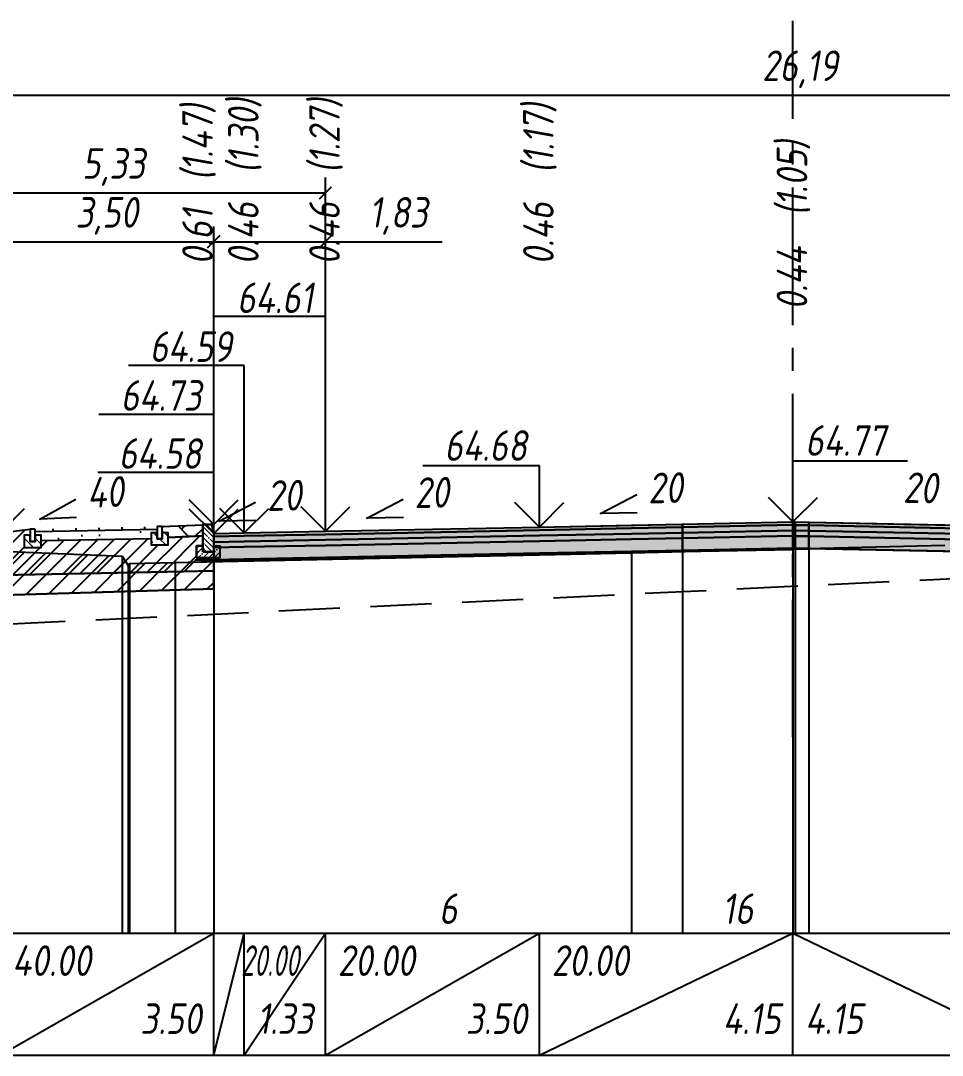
# Model space of a CAD drawing. Extents: x -717 to 1451, y -133302 to 233.
# Drawn here: x 118.8 to 194.2, y -126761 to -126676.3 of the extents above; entities that cross this region are included whole.
import ezdxf
from ezdxf.enums import TextEntityAlignment as Align

# ---------------------------------------------------------------- set-up
doc = ezdxf.new("R2010")
doc.units = 0
doc.linetypes.add('осевая2', pattern=[1.125, 0.75, -0.125, 0.125, -0.125])
doc.linetypes.add('штриховая', pattern=[0.75, 0.5, -0.25])
for name, color, linetype in [('Интерполированный поперечник', 2, 'Continuous'), ('КОД_399', 252, 'Continuous'), ('Код_514', 1, 'Continuous'), ('Контур_0', 7, 'Continuous'), ('Контур_2660', 7, 'Continuous'), ('Контур_400', 7, 'Continuous'), ('Контур_508', 7, 'Continuous'), ('Контур_512', 7, 'Continuous'), ('Контур_513', 7, 'Continuous'), ('Красный поперечник', 1, 'Continuous'), ('Объём_2501', 7, 'Continuous'), ('Объём_2650', 7, 'Continuous'), ('Объём_2660', 7, 'Continuous'), ('Ось', 1, 'осевая2'), ('Откосы', 7, 'Continuous'), ('Отметки покрытия', 7, 'Continuous'), ('Рабочие отметки', 7, 'Continuous'), ('Рабочие отметки доп.', 7, 'Continuous'), ('Слои выравнивания', 7, 'Continuous'), ('Таблица', 7, 'Continuous'), ('Уклоны проезжей части', 7, 'Continuous'), ('Черный поперечник', 3, 'Continuous')]:
    doc.layers.add(name, color=color, linetype=linetype)
for name, color, linetype, true_color in [('Контур_2540', 2, 'Continuous', 0xffff00), ('Контур_2570', 7, 'Continuous', 0x80ff00), ('Контур_2725', 7, 'Continuous', 0x323232), ('Контур_2760', 7, 'Continuous', 0x323232), ('Контур_2761', 7, 'Continuous', 0x323232), ('Контур_2762', 7, 'Continuous', 0x323232), ('Контур_2763', 7, 'Continuous', 0x323232), ('Контур_2764', 7, 'Continuous', 0x323232), ('Контур_2765', 7, 'Continuous', 0x323232), ('Контур_402', 7, 'Continuous', 0xff6464), ('Объём_2520', 7, 'Continuous', 0x80ffff), ('Объём_2540', 2, 'Continuous', 0xffff00), ('Объём_2563', 7, 'Continuous', 0xff8000), ('Объём_2600', 7, 'Continuous', 0x808000), ('Объём_2746', 2, 'Continuous', 0xffff00)]:
    doc.layers.add(name, color=color, linetype=linetype, true_color=true_color)
doc.styles.get("Standard").update_dxf_attribs({"font": 'txt', "height": 2.5})
doc.styles.add('М', font='romand.shx', dxfattribs={"width": 0.8, "oblique": 10, "height": 2.5})
doc.dimstyles.new('ISO-25', dxfattribs={"dimtxt": 2.5, "dimasz": 2.5, "dimexe": 1.25, "dimexo": 0.625, "dimtad": 1, "dimtxsty": 'Standard', "dimcen": 2.5, "dimadec": 0, "dimazin": 0, "dimtfac": 1, "dimtmove": 0, "dimatfit": 3, "dimfxl": 1, "dimarcsym": 0})

# ---------------------------------------------------------------- blocks, each defined once
blk = doc.blocks.new('_Oblique')
at = {"color": 0, "linetype": 'ByBlock', "lineweight": -2}
blk.add_line((-0.5, -0.5), (0.5, 0.5), dxfattribs=at)
blk = doc.blocks.new('*D3997')
at = {"color": 0, "lineweight": -2, "transparency": 16777216}
for p, q in [((117.105, -126717.675), (117.105, -126693.153)), ((134.596, -126717.726), (134.596, -126693.153)), ((117.105, -126694.403), (134.596, -126694.403))]:
    blk.add_line(p, q, dxfattribs=at)
at = {"layer": 'Defpoints', "color": 0, "transparency": 16777216}
for p in [(134.596, -126694.403), (117.105, -126718.3), (134.596, -126718.351)]:
    blk.add_point(p, dxfattribs=at)
at = {"color": 0, "lineweight": -2, "transparency": 16777216, "rotation": 180}
blk.add_blockref('_Oblique', (117.105, -126694.403), dxfattribs=at)
at = {"color": 0, "lineweight": -2, "transparency": 16777216}
blk.add_blockref('_Oblique', (134.596, -126694.403), dxfattribs=at)
at = {"color": 0, "transparency": 16777216, "insert": (125.851, -126692.29), "char_height": 2.5, "width": 9.58333, "attachment_point": 5, "style": 'М'}
blk.add_mtext('3,50', dxfattribs=at)
blk = doc.blocks.new('*D3999')
at = {"color": 0, "lineweight": -2, "transparency": 16777216}
for p, q in [((134.596, -126717.726), (134.596, -126693.153)), ((143.739, -126717.543), (143.739, -126693.153)), ((134.596, -126694.403), (143.739, -126694.403)), ((143.739, -126694.403), (153.291, -126694.403))]:
    blk.add_line(p, q, dxfattribs=at)
at = {"layer": 'Defpoints', "color": 0, "transparency": 16777216}
for p in [(143.739, -126694.403), (134.596, -126718.351), (143.739, -126718.168)]:
    blk.add_point(p, dxfattribs=at)
at = {"color": 0, "lineweight": -2, "transparency": 16777216, "rotation": 180}
blk.add_blockref('_Oblique', (134.596, -126694.403), dxfattribs=at)
at = {"color": 0, "lineweight": -2, "transparency": 16777216}
blk.add_blockref('_Oblique', (143.739, -126694.403), dxfattribs=at)
at = {"color": 0, "transparency": 16777216, "insert": (149.709, -126692.29), "char_height": 2.5, "width": 9.16667, "attachment_point": 5, "style": 'М'}
blk.add_mtext('1,83', dxfattribs=at)
blk = doc.blocks.new('*D4002')
at = {"color": 0, "lineweight": -2, "transparency": 16777216}
for p, q in [((117.105, -126718.425), (117.105, -126689.153)), ((143.739, -126717.543), (143.739, -126689.153)), ((117.105, -126690.403), (143.739, -126690.403))]:
    blk.add_line(p, q, dxfattribs=at)
at = {"layer": 'Defpoints', "color": 0, "transparency": 16777216}
for p in [(143.739, -126690.403), (143.739, -126718.168), (117.105, -126719.05)]:
    blk.add_point(p, dxfattribs=at)
at = {"color": 0, "lineweight": -2, "transparency": 16777216, "rotation": 180}
blk.add_blockref('_Oblique', (117.105, -126690.403), dxfattribs=at)
at = {"color": 0, "lineweight": -2, "transparency": 16777216}
blk.add_blockref('_Oblique', (143.739, -126690.403), dxfattribs=at)
at = {"color": 0, "transparency": 16777216, "insert": (126.404, -126688.29), "char_height": 2.5, "width": 10, "attachment_point": 5, "style": 'М'}
blk.add_mtext('5,33', dxfattribs=at)
blk = doc.blocks.new('*D4003')
at = {"color": 0, "lineweight": -2, "transparency": 16777216}
for p, q in [((117.105, -126718.425), (117.105, -126681.153)), ((248.041, -126718.239), (248.041, -126681.153)), ((117.105, -126682.403), (248.041, -126682.403))]:
    blk.add_line(p, q, dxfattribs=at)
at = {"layer": 'Defpoints', "color": 0, "transparency": 16777216}
for p in [(248.041, -126682.403), (117.105, -126719.05), (248.041, -126718.864)]:
    blk.add_point(p, dxfattribs=at)
at = {"color": 0, "lineweight": -2, "transparency": 16777216, "rotation": 180}
blk.add_blockref('_Oblique', (117.105, -126682.403), dxfattribs=at)
at = {"color": 0, "lineweight": -2, "transparency": 16777216}
blk.add_blockref('_Oblique', (248.041, -126682.403), dxfattribs=at)
at = {"color": 0, "transparency": 16777216, "insert": (182.573, -126680.29), "char_height": 2.5, "width": 11.66667, "attachment_point": 5, "style": 'М'}
blk.add_mtext('26,19', dxfattribs=at)
blk = doc.blocks.new('БР100.30.18')
at = {"linetype": 'Continuous', "lineweight": 13}
h = blk.add_hatch(dxfattribs=at)
h.set_pattern_fill('ANSI35', scale=5)
h.set_pattern_definition([(45, (-1504.996, -4799.2297), (-0.88388348, 0.88388348), []), (45, (-1504.1121, -4799.2297), (-0.88388348, 0.88388348), [1.5625, -0.3125, 0, -0.3125])])
h.paths.add_polyline_path([(0.3, 3.47), (1.8, 3.47), (1.8, -1.03), (0, -1.03), (0, 1.97)])
h = blk.add_hatch(dxfattribs=at)
h.set_pattern_fill('ANSI35', scale=5, angle=90)
h.set_pattern_definition([(135, (-1504.996, -4800.7297), (-0.88388348, -0.88388348), []), (135, (-1504.996, -4799.8458), (-0.88388348, -0.88388348), [1.5625, -0.3125, 0, -0.3125])])
h.paths.add_polyline_path([(-1, -0.03), (0, -0.03), (0, -1.03), (1.8, -1.03), (1.8, -0.03), (2.8, -0.03), (2.8, -2.03), (-1, -2.03)])
at = {"color": 7, "lineweight": 30}
blk.add_lwpolyline([(1.8, -1.03), (0, -1.03), (0, 1.97), (0.3, 3.47), (1.8, 3.47)], close=True, dxfattribs=at)
at = {"linetype": 'Continuous'}
blk.add_lwpolyline([(0, -0.03), (-1, -0.03), (-1, -2.03), (2.8, -2.03), (2.8, -0.03), (1.8, -0.03)], dxfattribs=at)

msp = doc.modelspace()

# ---------------------------------------------------------------- hatches: boundary and pattern name
at = {"linetype": 'Continuous'}
h = msp.add_hatch(dxfattribs=at)
h.set_pattern_fill('ANSI31', color=256, scale=15, angle=45, style=0)
h.set_pattern_definition([(90, (-1755.4084, -131671.3542), (-1.875, 3e-16), [])])
h.paths.add_polyline_path([(119.979, -126717.929), (129.975, -126717.723), (129.975, -126717.923), (119.979, -126718.121)])
h = msp.add_hatch(dxfattribs=at)
h.set_pattern_fill('AR-HBONE', color=253, scale=0.3)
h.set_pattern_definition([(45, (-142.9722, -132523.5726), (0, 1.69705627), [3.6, -1.2]), (135, (-142.1237, -132522.7241), (1e-16, 1.69705627), [3.6, -1.2])])
h.paths.add_polyline_path([(129.975, -126717.723), (129.975, -126718.723), (129.975, -126718.723)])
h.paths.add_polyline_path([(133.695, -126717.574), (130.375, -126717.723), (130.375, -126718.223), (130.875, -126718.223), (130.875, -126718.602), (133.696, -126718.475)])
at = {"linetype": 'Continuous', "lineweight": 13}
h = msp.add_hatch(dxfattribs=at)
h.set_pattern_fill('ANSI35', scale=5, angle=90)
h.set_pattern_definition([(135, (-1700.9674, -60990.3012), (-0.883883476, -0.883883476), []), (135, (-1700.9674, -60989.4173), (-0.883883476, -0.883883476), [1.5625, -0.3125, 0, -0.3125])])
h.paths.add_polyline_path([(120.479, -126718.429), (119.979, -126718.429), (119.979, -126718.929), (119.579, -126718.929), (119.579, -126718.429), (119.079, -126718.429), (119.079, -126719.429), (120.479, -126719.429)])
h = msp.add_hatch(dxfattribs=at)
h.set_pattern_fill('ANSI35', scale=5, angle=90)
h.set_pattern_definition([(135, (-1711.363, -60990.0951), (-0.883883476, -0.883883476), []), (135, (-1711.363, -60989.2112), (-0.883883476, -0.883883476), [1.5625, -0.3125, 0, -0.3125])])
h.paths.add_polyline_path([(130.875, -126718.223), (130.375, -126718.223), (130.375, -126718.723), (129.975, -126718.723), (129.975, -126718.223), (129.475, -126718.223), (129.475, -126719.223), (130.875, -126719.223)])
at = {"layer": 'КОД_399'}
h = msp.add_hatch(dxfattribs=at)
h.set_pattern_fill('AR-CONC', scale=0.7, angle=45, style=0)
h.set_pattern_definition([(95, (-1755.4904, -131671.4434), (3.860864, 3.2396496), [0.525, -5.775]), (40, (-1755.4904, -131671.4434), (-4.409945, 3.036377), [0.42, -4.62]), (145.45144, (-1755.1686, -131671.1734), (-0.549081, 6.2760265), [0.4461813, -4.907995]), (91.1842, (-1756.4803, -131670.4534), (6.101854, 4.4632964), [0.7875, -8.6625]), (141.63564, (-1755.972, -131670.0815), (-0.1953, 9.447982), [0.669272, -7.361996]), (36.18416, (-1756.48, -131670.4534), (-0.1953, 9.447982), [0.63, -6.93]), (66, (-1755.738, -131670.206), (4.947401, 0.9616773), [0.525, -5.775]), (11, (-1755.738, -131670.206), (-2.38496, 4.793659), [0.42, -4.62]), (116.45144, (-1755.3256, -131670.126), (2.562441, 5.7553363), [0.4461813, -4.907995]), (82.5, (-1755.4904, -131671.4434), (-1.5875523, 1.7079287), [0, -4.564, 0, -4.69, 0, -4.6375]), (52.5, (-1755.4904, -131671.4434), (-0.6501106, 3.2543661), [0, -2.674, 0, -4.459, 0, -1.7675]), (12.5, (-1756.5942, -131672.5472), (2.7539272, 2.5306453), [0, -1.75, 0, -5.46, 0, -7.245]), (2.5, (-1757.089, -131673.042), (2.3911299, 3.3821186), [0, -2.275, 0, -3.626, 0, -5.145])])
h.paths.add_polyline_path([(120.479, -126718.429), (119.979, -126718.429), (119.979, -126718.121), (129.975, -126717.923), (129.975, -126718.223), (129.475, -126718.223), (129.475, -126718.683), (120.479, -126718.862)])
at = {"layer": 'Объём_2563'}
h = msp.add_hatch(dxfattribs=at)
h.set_pattern_fill('ANSI31', color=256, scale=0.3)
h.paths.add_polyline_path([(133.096, -126720.468), (132.178, -126721.387), (111.77, -126721.795), (117.105, -126718.238), (119.579, -126717.929), (119.579, -126718.429), (119.079, -126718.429), (119.079, -126719.429), (120.479, -126719.429), (120.479, -126718.862), (129.475, -126718.684), (129.475, -126719.223), (130.875, -126719.223), (130.875, -126718.602), (133.696, -126718.475), (133.697, -126719.289), (133.197, -126719.29), (133.198, -126720.29), (134.596, -126720.288), (134.596, -126720.438)])
h.paths.add_polyline_path([(243.542, -126718.623), (248.041, -126718.802), (248.041, -126721.712), (243.459, -126721.62), (242.541, -126720.702), (241.041, -126720.672), (241.042, -126719.275), (243.547, -126719.275)])
at = {"layer": 'Объём_2600'}
h = msp.add_hatch(dxfattribs=at)
h.set_pattern_fill('ANSI31', color=6, scale=0.4)
h.paths.add_polyline_path([(131.443, -126720.655), (134.596, -126720.589), (134.596, -126722.812), (109.096, -126723.577), (105, -126726.308), (100.22, -126726.539), (104.783, -126724.46), (112.145, -126721.292), (112.145, -126720.542), (114.675, -126719.653), (114.859, -126719.603), (116.562, -126719.696), (127.099, -126720.156), (127.599, -126720.905), (127.717, -126720.748)])
h.paths.add_polyline_path([(241.556, -126717.15), (241.905, -126716.981), (245.809, -126716.814), (249.907, -126716.519), (252.389, -126716.386), (273.041, -126716.086), (273.041, -126718.212), (248.041, -126719.417), (248.041, -126723.372), (240.955, -126723.16), (240.955, -126717.778), (241.012, -126717.613)])
at = {"layer": 'Слои выравнивания'}
for color, points in [(2, [(134.596, -126718.288), (137.096, -126718.238), (143.739, -126718.106), (161.239, -126717.756), (168.78, -126717.605), (172.954, -126717.521), (172.954, -126717.771), (168.78, -126717.855), (161.239, -126718.006), (143.739, -126718.356), (137.096, -126718.488), (134.596, -126718.538)]), (3, [(134.596, -126718.538), (137.096, -126718.488), (143.739, -126718.356), (161.239, -126718.006), (168.78, -126717.855), (172.954, -126717.771), (172.954, -126718.221), (168.78, -126718.305), (161.239, -126718.456), (143.739, -126718.806), (137.096, -126718.938), (134.596, -126718.988)]), (2, [(172.954, -126717.521), (181.989, -126717.341), (181.989, -126717.591), (172.954, -126717.771)]), (3, [(172.954, -126717.771), (181.989, -126717.591), (181.989, -126718.041), (172.954, -126718.221)]), (2, [(181.989, -126717.341), (182.18, -126717.344), (182.18, -126717.594), (181.989, -126717.591)]), (3, [(181.989, -126717.591), (182.18, -126717.594), (182.18, -126718.044), (181.989, -126718.041)]), (2, [(182.18, -126717.344), (183.302, -126717.367), (183.302, -126717.617), (182.18, -126717.594)]), (3, [(182.18, -126717.594), (183.302, -126717.617), (183.302, -126718.067), (182.18, -126718.044)]), (2, [(183.302, -126717.367), (194.428, -126717.589), (200.588, -126717.713), (202.739, -126717.756), (205.276, -126717.806), (209.205, -126717.885), (215.169, -126718.004), (216.271, -126718.026), (216.271, -126718.276), (215.169, -126718.254), (209.205, -126718.135), (205.276, -126718.056), (202.739, -126718.006), (200.588, -126717.963), (194.428, -126717.839), (183.302, -126717.617)]), (3, [(183.302, -126717.617), (194.428, -126717.839), (200.588, -126717.963), (202.739, -126718.006), (205.276, -126718.056), (209.205, -126718.135), (215.169, -126718.254), (216.271, -126718.276), (216.271, -126718.726), (215.169, -126718.704), (209.205, -126718.585), (205.276, -126718.506), (202.739, -126718.456), (200.588, -126718.413), (194.428, -126718.289), (183.302, -126718.067)]), (4, [(134.596, -126718.988), (137.096, -126718.938), (143.739, -126718.806), (161.239, -126718.456), (168.78, -126718.305), (172.954, -126718.221), (172.954, -126718.671), (168.78, -126718.755), (161.239, -126718.906), (143.739, -126719.256), (137.096, -126719.388), (134.596, -126719.438)]), (5, [(134.596, -126719.438), (137.096, -126719.388), (143.739, -126719.256), (161.239, -126718.906), (168.78, -126718.755), (172.954, -126718.671), (172.954, -126719.671), (168.78, -126719.755), (161.239, -126719.906), (143.739, -126720.256), (137.096, -126720.388), (134.596, -126720.438)]), (4, [(172.954, -126718.221), (181.989, -126718.041), (181.989, -126718.491), (172.954, -126718.671)]), (5, [(172.954, -126718.671), (181.989, -126718.491), (181.989, -126719.491), (172.954, -126719.671)]), (4, [(181.989, -126718.041), (182.18, -126718.044), (182.18, -126718.494), (181.989, -126718.491)]), (5, [(181.989, -126718.491), (182.18, -126718.494), (182.18, -126719.494), (181.989, -126719.491)]), (4, [(182.18, -126718.044), (183.302, -126718.067), (183.302, -126718.517), (182.18, -126718.494)]), (5, [(182.18, -126718.494), (183.302, -126718.517), (183.302, -126719.517), (182.18, -126719.494)]), (4, [(183.302, -126718.067), (194.428, -126718.289), (200.588, -126718.413), (202.739, -126718.456), (205.276, -126718.506), (209.205, -126718.585), (215.169, -126718.704), (216.271, -126718.726), (216.271, -126719.176), (215.169, -126719.154), (209.205, -126719.035), (205.276, -126718.956), (202.739, -126718.906), (200.588, -126718.863), (194.428, -126718.739), (183.302, -126718.517)]), (5, [(183.302, -126718.517), (194.428, -126718.739), (200.588, -126718.863), (202.739, -126718.906), (205.276, -126718.956), (209.205, -126719.035), (215.169, -126719.154), (216.271, -126719.176), (216.271, -126720.176), (215.169, -126720.154), (209.205, -126720.035), (205.276, -126719.956), (202.739, -126719.906), (200.588, -126719.863), (194.428, -126719.739), (183.302, -126719.517)]), (7, [(172.954, -126719.671), (181.989, -126719.491), (181.989, -126719.541), (172.954, -126719.721)]), (6, [(172.954, -126719.721), (181.989, -126719.541), (181.989, -126719.591), (172.954, -126719.771)]), (7, [(181.989, -126719.491), (182.18, -126719.494), (182.18, -126719.544), (181.989, -126719.549)]), (7, [(182.18, -126719.494), (183.302, -126719.517), (183.302, -126719.567), (182.18, -126719.544)]), (7, [(134.596, -126720.438), (137.096, -126720.388), (143.739, -126720.256), (161.239, -126719.906), (168.78, -126719.755), (172.954, -126719.671), (172.954, -126719.721), (168.78, -126719.805), (161.239, -126719.956), (143.739, -126720.306), (137.096, -126720.438), (134.596, -126720.488)]), (6, [(134.596, -126720.488), (137.096, -126720.438), (143.739, -126720.306), (161.239, -126719.956), (168.78, -126719.805), (172.954, -126719.721), (172.954, -126719.771), (168.78, -126719.874), (161.239, -126720.032), (143.739, -126720.398), (137.096, -126720.537), (134.596, -126720.589)])]:
    msp.add_hatch(color=color, dxfattribs=at).paths.add_polyline_path(points)

# ---------------------------------------------------------------- linework, layer by layer
for points in [[(130.375, -126717.723), (129.975, -126717.723), (129.975, -126718.723), (130.375, -126718.723), (130.375, -126717.723)], [(130.375, -126717.723), (133.695, -126717.574), (133.696, -126718.475), (130.875, -126718.602), (130.875, -126718.223), (130.375, -126718.223), (130.375, -126717.723)], [(119.579, -126718.429), (119.079, -126718.429), (119.079, -126719.429), (120.479, -126719.429), (120.479, -126718.429), (119.979, -126718.429), (119.979, -126718.929), (119.579, -126718.929), (119.579, -126718.429)], [(119.979, -126717.929), (119.579, -126717.929), (119.579, -126718.929), (119.979, -126718.929), (119.979, -126717.929)], [(119.979, -126718.121), (129.975, -126717.923)], [(120.479, -126718.862), (129.475, -126718.684)], [(129.975, -126718.223), (129.475, -126718.223), (129.475, -126719.223), (130.875, -126719.223), (130.875, -126718.223), (130.375, -126718.223), (130.375, -126718.723), (129.975, -126718.723), (129.975, -126718.223)]]:
    msp.add_lwpolyline(points)
at = {"layer": 'Интерполированный поперечник', "linetype": 'штриховая', "ltscale": 10, "flags": 128}
msp.add_lwpolyline([(80, -126727.513), (273.041, -126718.212)], dxfattribs=at)
at = {"layer": 'Код_514'}
for p, q in [((117.105, -126761), (134.596, -126751)), ((134.596, -126761), (134.596, -126751)), ((134.596, -126761), (134.596, -126751)), ((134.596, -126761), (137.096, -126751)), ((137.096, -126761), (137.096, -126751)), ((137.096, -126761), (143.739, -126751)), ((143.739, -126761), (143.739, -126751)), ((143.739, -126761), (161.239, -126751)), ((161.239, -126761), (161.239, -126751)), ((161.239, -126761), (181.989, -126751)), ((181.989, -126761), (181.989, -126751)), ((181.989, -126751), (202.739, -126761))]:
    msp.add_line(p, q, dxfattribs=at)
at = {"layer": 'Контур_0', "color": 250, "flags": 128}
for points in [[(111.77, -126721.795), (132.178, -126721.387), (133.096, -126720.468), (134.596, -126720.438)], [(133.096, -126720.468), (134.596, -126720.438), (134.596, -126721.338), (132.178, -126721.387), (133.096, -126720.468), (133.096, -126720.468)]]:
    msp.add_lwpolyline(points, dxfattribs=at)
at = {"layer": 'Контур_2540', "flags": 128}
msp.add_lwpolyline([(134.596, -126722.812), (109.096, -126723.577), (111.77, -126721.795), (134.596, -126721.338), (134.596, -126722.812), (134.596, -126722.812)], dxfattribs=at)
at = {"layer": 'Контур_2570', "flags": 128}
msp.add_lwpolyline([(80, -126731.386), (83.421, -126731.324), (85.298, -126731.465), (88.851, -126731.75), (88.851, -126731.75), (93.98, -126729.414), (95.296, -126728.782), (104.783, -126724.46), (112.145, -126721.292), (112.145, -126720.542), (114.675, -126719.653), (114.859, -126719.603), (116.562, -126719.696), (127.099, -126720.156), (127.599, -126720.905), (127.717, -126720.748), (131.443, -126720.655), (168.78, -126719.874), (181.989, -126719.549), (194.428, -126719.243)], dxfattribs=at)
at = {"layer": 'Контур_2660', "flags": 128}
msp.add_lwpolyline([(109.096, -126723.577), (134.596, -126722.812)], dxfattribs=at)
at = {"layer": 'Контур_2725', "flags": 128}
msp.add_lwpolyline([(134.596, -126720.589), (137.096, -126720.537), (143.739, -126720.398), (161.239, -126720.032), (168.78, -126719.874), (172.954, -126719.771), (181.989, -126719.591), (181.989, -126719.549), (182.18, -126719.544), (183.302, -126719.567), (183.302, -126719.517), (194.428, -126719.739), (200.588, -126719.863), (202.739, -126719.906), (205.276, -126719.956), (209.205, -126720.035), (215.169, -126720.154), (216.271, -126720.176)], dxfattribs=at)
at = {"layer": 'Контур_2760', "flags": 128}
msp.add_lwpolyline([(134.596, -126718.288), (137.096, -126718.238), (143.739, -126718.106), (161.239, -126717.756), (168.78, -126717.605), (172.954, -126717.521), (181.989, -126717.341), (182.18, -126717.344), (183.302, -126717.367), (194.428, -126717.589), (200.588, -126717.713), (202.739, -126717.756), (205.276, -126717.806), (209.205, -126717.885), (215.169, -126718.004), (216.271, -126718.026)], dxfattribs=at)
at = {"layer": 'Контур_2761', "flags": 128}
msp.add_lwpolyline([(134.596, -126718.538), (137.096, -126718.488), (143.739, -126718.356), (161.239, -126718.006), (168.78, -126717.855), (172.954, -126717.771), (181.989, -126717.591), (182.18, -126717.594), (183.302, -126717.617), (194.428, -126717.839), (200.588, -126717.963), (202.739, -126718.006), (205.276, -126718.056), (209.205, -126718.135), (215.169, -126718.254), (216.271, -126718.276)], dxfattribs=at)
at = {"layer": 'Контур_2762', "flags": 128}
msp.add_lwpolyline([(134.596, -126718.988), (137.096, -126718.938), (143.739, -126718.806), (161.239, -126718.456), (168.78, -126718.305), (172.954, -126718.221), (181.989, -126718.041), (182.18, -126718.044), (183.302, -126718.067), (194.428, -126718.289), (200.588, -126718.413), (202.739, -126718.456), (205.276, -126718.506), (209.205, -126718.585), (215.169, -126718.704), (216.271, -126718.726)], dxfattribs=at)
at = {"layer": 'Контур_2763', "flags": 128}
msp.add_lwpolyline([(134.596, -126719.438), (137.096, -126719.388), (143.739, -126719.256), (161.239, -126718.906), (168.78, -126718.755), (172.954, -126718.671), (181.989, -126718.491), (182.18, -126718.494), (183.302, -126718.517), (194.428, -126718.739), (200.588, -126718.863), (202.739, -126718.906), (205.276, -126718.956), (209.205, -126719.035), (215.169, -126719.154), (216.271, -126719.176)], dxfattribs=at)
at = {"layer": 'Контур_2764', "flags": 128}
msp.add_lwpolyline([(134.596, -126720.438), (137.096, -126720.388), (143.739, -126720.256), (161.239, -126719.906), (168.78, -126719.755), (172.954, -126719.671), (181.989, -126719.491), (182.18, -126719.494), (183.302, -126719.517)], dxfattribs=at)
at = {"layer": 'Контур_2765', "flags": 128}
msp.add_lwpolyline([(134.596, -126720.488), (137.096, -126720.438), (143.739, -126720.306), (161.239, -126719.956), (168.78, -126719.805), (172.954, -126719.721), (181.989, -126719.541)], dxfattribs=at)
at = {"layer": 'Контур_400', "flags": 128}
for points in [[(134.596, -126718.288), (137.096, -126718.238), (137.096, -126718.238), (143.739, -126718.106), (143.739, -126718.106), (143.739, -126718.106), (143.739, -126718.106), (161.239, -126717.756), (181.989, -126717.341)], [(181.989, -126717.341), (202.739, -126717.756), (220.239, -126718.106), (220.239, -126718.106), (220.239, -126718.106), (220.239, -126718.106), (238.541, -126718.472), (238.541, -126718.472), (241.041, -126718.522)]]:
    msp.add_lwpolyline(points, dxfattribs=at)
at = {"layer": 'Контур_402', "flags": 128}
msp.add_lwpolyline([(109.096, -126723.577), (134.596, -126722.812), (134.596, -126720.589), (168.78, -126719.874), (172.954, -126719.771), (181.989, -126719.591), (181.989, -126719.549), (182.18, -126719.544), (183.302, -126719.567), (183.302, -126719.517), (216.271, -126720.176), (216.271, -126718.026), (220.239, -126718.106), (238.541, -126718.472), (240.955, -126718.52), (240.955, -126723.16), (248.041, -126723.372)], dxfattribs=at)
at = {"layer": 'Контур_508', "flags": 128}
msp.add_lwpolyline([(105, -126726.308), (109.096, -126723.577), (134.596, -126722.812), (134.596, -126720.589), (168.78, -126719.874), (172.954, -126719.771), (181.989, -126719.591), (181.989, -126719.549), (182.18, -126719.544), (183.302, -126719.567), (183.302, -126719.517), (216.271, -126720.176), (216.271, -126718.026), (220.239, -126718.106), (238.541, -126718.472), (240.955, -126718.52), (240.955, -126723.16), (248.041, -126723.372)], dxfattribs=at)
at = {"layer": 'Контур_512', "flags": 128}
msp.add_lwpolyline([(105, -126726.308), (109.096, -126723.577), (134.596, -126722.812)], dxfattribs=at)
at = {"layer": 'Контур_513', "flags": 128}
msp.add_lwpolyline([(105, -126726.308), (109.096, -126723.577), (134.596, -126722.812), (134.596, -126720.589), (168.78, -126719.874), (172.954, -126719.771), (181.989, -126719.591), (181.989, -126719.549), (182.18, -126719.544), (183.302, -126719.567), (183.302, -126719.517), (216.271, -126720.176), (216.271, -126718.026), (220.239, -126718.106), (238.541, -126718.472), (240.955, -126718.52), (240.955, -126723.16), (248.041, -126723.372)], dxfattribs=at)
at = {"layer": 'Красный поперечник'}
for p, q in [((143.739, -126718.106), (161.239, -126717.756)), ((161.239, -126717.756), (181.989, -126717.341)), ((181.989, -126717.341), (202.739, -126717.756)), ((134.596, -126718.288), (137.096, -126718.238)), ((137.096, -126718.238), (143.739, -126718.106)), ((134.596, -126722.812), (134.596, -126751))]:
    msp.add_line(p, q, dxfattribs=at)
at = {"layer": 'Объём_2501', "flags": 128}
for points in [[(134.596, -126718.288), (137.096, -126718.238), (137.096, -126718.238), (143.739, -126718.106), (143.739, -126718.106), (143.739, -126718.106), (143.739, -126718.106), (161.239, -126717.756), (181.989, -126717.341)], [(181.989, -126717.341), (202.739, -126717.756), (220.239, -126718.106), (220.239, -126718.106), (220.239, -126718.106), (220.239, -126718.106), (238.541, -126718.472), (238.541, -126718.472), (241.041, -126718.522)], [(134.596, -126718.288), (137.096, -126718.238), (137.096, -126718.238), (143.739, -126718.106)]]:
    msp.add_lwpolyline(points, dxfattribs=at)
at = {"layer": 'Объём_2520', "color": 250, "flags": 128}
msp.add_lwpolyline([(133.096, -126720.468), (134.596, -126720.438), (134.596, -126721.338), (132.178, -126721.387), (133.096, -126720.468), (133.096, -126720.468)], dxfattribs=at)
msp.add_lwpolyline([(133.096, -126720.468), (134.596, -126720.438), (134.596, -126721.338), (132.178, -126721.387), (133.096, -126720.468), (133.096, -126720.468)], dxfattribs=at)
at = {"layer": 'Объём_2540', "flags": 128}
msp.add_lwpolyline([(134.596, -126722.812), (109.096, -126723.577), (111.77, -126721.795), (134.596, -126721.338), (134.596, -126722.812), (134.596, -126722.812)], dxfattribs=at)
msp.add_lwpolyline([(134.596, -126722.812), (109.096, -126723.577), (111.77, -126721.795), (134.596, -126721.338), (134.596, -126722.812), (134.596, -126722.812)], dxfattribs=at)
at = {"layer": 'Объём_2563', "color": 250, "flags": 128}
msp.add_lwpolyline([(133.096, -126720.468), (132.178, -126721.387), (111.77, -126721.795), (117.105, -126718.238), (119.579, -126717.929), (119.579, -126718.429), (119.079, -126718.429), (119.079, -126719.429), (120.479, -126719.429), (120.479, -126718.862), (129.475, -126718.684), (129.475, -126719.223), (130.875, -126719.223), (130.875, -126718.602), (133.696, -126718.475), (133.697, -126719.289), (133.197, -126719.29), (133.198, -126720.29), (134.596, -126720.288), (134.596, -126720.438), (133.096, -126720.468), (133.096, -126720.468)], dxfattribs=at)
at = {"layer": 'Объём_2650', "flags": 128}
msp.add_lwpolyline([(131.443, -126720.655), (134.596, -126720.589), (134.596, -126722.812), (109.096, -126723.577), (105, -126726.308), (100.22, -126726.539), (104.783, -126724.46), (112.145, -126721.292), (112.145, -126720.542), (114.675, -126719.653), (114.859, -126719.603), (116.562, -126719.696), (127.099, -126720.156), (127.599, -126720.905), (127.717, -126720.748), (131.443, -126720.655), (131.443, -126720.655)], dxfattribs=at)
at = {"layer": 'Объём_2650', "color": 6, "flags": 128}
msp.add_lwpolyline([(131.443, -126720.655), (134.596, -126720.589), (134.596, -126722.812), (109.096, -126723.577), (105, -126726.308), (100.22, -126726.539), (104.783, -126724.46), (112.145, -126721.292), (112.145, -126720.542), (114.675, -126719.653), (114.859, -126719.603), (116.562, -126719.696), (127.099, -126720.156), (127.599, -126720.905), (127.717, -126720.748), (131.443, -126720.655), (131.443, -126720.655)], dxfattribs=at)
at = {"layer": 'Объём_2660', "flags": 128}
msp.add_lwpolyline([(109.096, -126723.577), (134.596, -126722.812)], dxfattribs=at)
msp.add_lwpolyline([(109.096, -126723.577), (134.596, -126722.812)], dxfattribs=at)
at = {"layer": 'Объём_2746', "flags": 128}
msp.add_lwpolyline([(115.043, -126719.613), (116.562, -126719.696), (127.099, -126720.156), (127.599, -126720.905), (127.599, -126723.022), (109.096, -126723.577), (115.043, -126719.613), (115.043, -126719.613)], dxfattribs=at)
msp.add_lwpolyline([(115.043, -126719.613), (116.562, -126719.696), (127.099, -126720.156), (127.599, -126720.905), (127.599, -126723.022), (109.096, -126723.577), (115.043, -126719.613), (115.043, -126719.613)], dxfattribs=at)
at = {"layer": 'Ось', "ltscale": 15}
msp.add_line((181.989, -126734.971), (181.989, -126676.311), dxfattribs=at)
at = {"layer": 'Откосы', "color": 1, "flags": 128}
for points in [[(169.244, -126716.595), (166.245, -126716.655), (169.214, -126715.096)], [(123.363, -126716.987), (120.365, -126717.107), (123.303, -126715.488)], [(138.048, -126717.219), (135.048, -126717.279), (138.018, -126715.719)], [(150.119, -126716.978), (147.12, -126717.038), (150.089, -126715.478)]]:
    msp.add_lwpolyline(points, dxfattribs=at)
at = {"layer": 'Отметки покрытия', "color": 1}
for p, q in [((143.739, -126700.538), (134.596, -126700.538)), ((143.739, -126718.106), (143.739, -126700.538)), ((137.096, -126704.538), (127.634, -126704.538)), ((137.096, -126718.238), (137.096, -126704.538)), ((134.596, -126708.538), (125.208, -126708.538)), ((134.596, -126717.538), (134.596, -126708.538)), ((161.239, -126712.756), (151.708, -126712.756)), ((161.239, -126717.756), (161.239, -126712.756)), ((181.989, -126717.341), (181.989, -126712.341)), ((181.989, -126712.341), (191.352, -126712.341)), ((134.596, -126713.288), (125.117, -126713.288)), ((134.596, -126718.288), (134.596, -126713.288)), ((181.989, -126717.341), (179.989, -126715.341)), ((181.989, -126717.341), (183.989, -126715.341)), ((134.596, -126717.538), (132.596, -126715.538)), ((134.596, -126717.538), (136.596, -126715.538)), ((143.739, -126718.106), (141.739, -126716.106)), ((143.739, -126718.106), (145.739, -126716.106)), ((161.239, -126717.756), (159.239, -126715.756)), ((161.239, -126717.756), (163.239, -126715.756)), ((117.105, -126718.238), (119.105, -126716.238)), ((134.596, -126718.288), (132.596, -126716.288)), ((134.596, -126718.288), (136.596, -126716.288)), ((137.096, -126718.238), (135.096, -126716.238)), ((137.096, -126718.238), (139.096, -126716.238))]:
    msp.add_line(p, q, dxfattribs=at)
at = {"layer": 'Слои выравнивания'}
for p, q in [((172.954, -126717.521), (172.954, -126751)), ((181.989, -126717.341), (181.989, -126751)), ((182.18, -126717.344), (182.18, -126751)), ((183.302, -126717.367), (183.302, -126751)), ((183.302, -126717.367), (183.302, -126751)), ((134.596, -126718.288), (134.596, -126751))]:
    msp.add_line(p, q, dxfattribs=at)
at = {"layer": 'Слои выравнивания', "color": 2, "flags": 128}
for points in [[(134.596, -126718.288), (137.096, -126718.238), (143.739, -126718.106), (161.239, -126717.756), (168.78, -126717.605), (172.954, -126717.521), (172.954, -126717.771), (168.78, -126717.855), (161.239, -126718.006), (143.739, -126718.356), (137.096, -126718.488), (134.596, -126718.538)], [(172.954, -126717.521), (181.989, -126717.341), (181.989, -126717.591), (172.954, -126717.771)], [(181.989, -126717.341), (182.18, -126717.344), (182.18, -126717.594), (181.989, -126717.591)], [(182.18, -126717.344), (183.302, -126717.367), (183.302, -126717.617), (182.18, -126717.594)], [(183.302, -126717.367), (183.302, -126717.617)], [(183.302, -126717.367), (194.428, -126717.589), (200.588, -126717.713), (202.739, -126717.756), (205.276, -126717.806), (209.205, -126717.885), (215.169, -126718.004), (216.271, -126718.026), (216.271, -126718.276), (215.169, -126718.254), (209.205, -126718.135), (205.276, -126718.056), (202.739, -126718.006), (200.588, -126717.963), (194.428, -126717.839), (183.302, -126717.617)]]:
    msp.add_lwpolyline(points, close=True, dxfattribs=at)
at = {"layer": 'Слои выравнивания', "color": 3, "flags": 128}
for points in [[(134.596, -126718.538), (137.096, -126718.488), (143.739, -126718.356), (161.239, -126718.006), (168.78, -126717.855), (172.954, -126717.771), (172.954, -126718.221), (168.78, -126718.305), (161.239, -126718.456), (143.739, -126718.806), (137.096, -126718.938), (134.596, -126718.988)], [(172.954, -126717.771), (181.989, -126717.591), (181.989, -126718.041), (172.954, -126718.221)], [(181.989, -126717.591), (182.18, -126717.594), (182.18, -126718.044), (181.989, -126718.041)], [(182.18, -126717.594), (183.302, -126717.617), (183.302, -126718.067), (182.18, -126718.044)], [(183.302, -126717.617), (183.302, -126718.067)], [(183.302, -126717.617), (194.428, -126717.839), (200.588, -126717.963), (202.739, -126718.006), (205.276, -126718.056), (209.205, -126718.135), (215.169, -126718.254), (216.271, -126718.276), (216.271, -126718.726), (215.169, -126718.704), (209.205, -126718.585), (205.276, -126718.506), (202.739, -126718.456), (200.588, -126718.413), (194.428, -126718.289), (183.302, -126718.067)]]:
    msp.add_lwpolyline(points, close=True, dxfattribs=at)
at = {"layer": 'Слои выравнивания', "color": 4, "flags": 128}
for points in [[(134.596, -126718.988), (137.096, -126718.938), (143.739, -126718.806), (161.239, -126718.456), (168.78, -126718.305), (172.954, -126718.221), (172.954, -126718.671), (168.78, -126718.755), (161.239, -126718.906), (143.739, -126719.256), (137.096, -126719.388), (134.596, -126719.438)], [(172.954, -126718.221), (181.989, -126718.041), (181.989, -126718.491), (172.954, -126718.671)], [(181.989, -126718.041), (182.18, -126718.044), (182.18, -126718.494), (181.989, -126718.491)], [(182.18, -126718.044), (183.302, -126718.067), (183.302, -126718.517), (182.18, -126718.494)], [(183.302, -126718.067), (183.302, -126718.517)], [(183.302, -126718.067), (194.428, -126718.289), (200.588, -126718.413), (202.739, -126718.456), (205.276, -126718.506), (209.205, -126718.585), (215.169, -126718.704), (216.271, -126718.726), (216.271, -126719.176), (215.169, -126719.154), (209.205, -126719.035), (205.276, -126718.956), (202.739, -126718.906), (200.588, -126718.863), (194.428, -126718.739), (183.302, -126718.517)]]:
    msp.add_lwpolyline(points, close=True, dxfattribs=at)
at = {"layer": 'Слои выравнивания', "color": 5, "flags": 128}
for points in [[(134.596, -126719.438), (137.096, -126719.388), (143.739, -126719.256), (161.239, -126718.906), (168.78, -126718.755), (172.954, -126718.671), (172.954, -126719.671), (168.78, -126719.755), (161.239, -126719.906), (143.739, -126720.256), (137.096, -126720.388), (134.596, -126720.438)], [(172.954, -126718.671), (181.989, -126718.491), (181.989, -126719.491), (172.954, -126719.671)], [(181.989, -126718.491), (182.18, -126718.494), (182.18, -126719.494), (181.989, -126719.491)], [(182.18, -126718.494), (183.302, -126718.517), (183.302, -126719.517), (182.18, -126719.494)], [(183.302, -126718.517), (183.302, -126719.517)], [(183.302, -126718.517), (194.428, -126718.739), (200.588, -126718.863), (202.739, -126718.906), (205.276, -126718.956), (209.205, -126719.035), (215.169, -126719.154), (216.271, -126719.176), (216.271, -126720.176), (215.169, -126720.154), (209.205, -126720.035), (205.276, -126719.956), (202.739, -126719.906), (200.588, -126719.863), (194.428, -126719.739), (183.302, -126719.517)]]:
    msp.add_lwpolyline(points, close=True, dxfattribs=at)
at = {"layer": 'Слои выравнивания', "color": 7, "flags": 128}
for points in [[(172.954, -126719.671), (181.989, -126719.491), (181.989, -126719.541), (172.954, -126719.721)], [(181.989, -126719.491), (182.18, -126719.494), (182.18, -126719.544), (181.989, -126719.549)], [(182.18, -126719.494), (183.302, -126719.517), (183.302, -126719.567), (182.18, -126719.544)], [(134.596, -126720.438), (137.096, -126720.388), (143.739, -126720.256), (161.239, -126719.906), (168.78, -126719.755), (172.954, -126719.671), (172.954, -126719.721), (168.78, -126719.805), (161.239, -126719.956), (143.739, -126720.306), (137.096, -126720.438), (134.596, -126720.488)]]:
    msp.add_lwpolyline(points, close=True, dxfattribs=at)
at = {"layer": 'Слои выравнивания', "color": 6, "flags": 128}
for points in [[(172.954, -126719.721), (181.989, -126719.541), (181.989, -126719.591), (172.954, -126719.771)], [(134.596, -126720.488), (137.096, -126720.438), (143.739, -126720.306), (161.239, -126719.956), (168.78, -126719.805), (172.954, -126719.721), (172.954, -126719.771), (168.78, -126719.874), (161.239, -126720.032), (143.739, -126720.398), (137.096, -126720.537), (134.596, -126720.589)]]:
    msp.add_lwpolyline(points, close=True, dxfattribs=at)
at = {"layer": 'Таблица'}
for p, q in [((80, -126751), (273.041, -126751)), ((80, -126761), (273.041, -126761))]:
    msp.add_line(p, q, dxfattribs=at)
at = {"layer": 'Уклоны проезжей части', "color": 1, "flags": 128}
for points in [[(169.244, -126716.595), (166.245, -126716.655), (169.214, -126715.096)], [(123.363, -126716.987), (120.365, -126717.107), (123.303, -126715.488)], [(138.048, -126717.219), (135.048, -126717.279), (138.018, -126715.719)], [(150.119, -126716.978), (147.12, -126717.038), (150.089, -126715.478)]]:
    msp.add_lwpolyline(points, dxfattribs=at)
at = {"layer": 'Черный поперечник', "color": 7}
for p, q in [((181.989, -126719.549), (181.989, -126751)), ((127.099, -126720.156), (127.099, -126751)), ((168.78, -126719.874), (168.78, -126751)), ((127.599, -126720.905), (127.599, -126751)), ((127.717, -126720.748), (127.717, -126751)), ((131.443, -126720.655), (131.443, -126751))]:
    msp.add_line(p, q, dxfattribs=at)
at = {"layer": 'Черный поперечник', "flags": 128}
msp.add_lwpolyline([(80, -126730.636), (83.421, -126730.574), (85.298, -126730.715), (88.851, -126731), (93.98, -126728.664), (95.296, -126728.032), (104.783, -126723.71), (112.145, -126720.542), (114.675, -126719.653), (114.859, -126719.603), (116.562, -126719.696), (127.099, -126720.156), (127.599, -126720.905), (127.717, -126720.748), (131.443, -126720.655), (168.78, -126719.874), (181.989, -126719.549), (194.428, -126719.243)], dxfattribs=at)

# ---------------------------------------------------------------- block references
at = {"lineweight": 18, "xscale": -0.5, "yscale": 0.5, "zscale": 0.5, "rotation": 0.05553677703885818}
msp.add_blockref('БР100.30.18', (134.597, -126719.272), dxfattribs=at)

# ---------------------------------------------------------------- texts
at = {"layer": 'Код_514', "style": 'М', "oblique": 10}
for s, width, p in [('40.00', 0.8, (118.105, -126752)), ('20.00', 0.6, (136.831, -126752)), ('20.00', 0.8, (144.739, -126752)), ('20.00', 0.8, (162.239, -126752))]:
    msp.add_text(s, height=2.5, dxfattribs=dict(at, width=width)).set_placement(p, align=Align.TOP_LEFT)
at = {"layer": 'Код_514', "style": 'М', "oblique": 10, "width": 0.8}
for s, p in [('3.50', (133.596, -126760)), ('1.33', (142.739, -126760)), ('3.50', (160.239, -126760)), ('4.15', (180.989, -126760))]:
    msp.add_text(s, height=2.5, dxfattribs=at).set_placement(p, align=Align.BOTTOM_RIGHT)
msp.add_text('4.15', height=2.5, dxfattribs=at).set_placement((182.989, -126760), align=Align.BOTTOM_LEFT)
at = {"layer": 'Откосы', "color": 1, "style": 'М', "oblique": 10, "width": 0.8}
for s, rotation, p in [('40', 2.29061, (125.811, -126716.889)), ('20', 1.14576, (152.469, -126716.931)), ('20', 1.14576, (171.594, -126716.548)), ('20', 358.85423, (192.384, -126716.548)), ('20', 1.14576, (140.397, -126717.172))]:
    msp.add_text(s, height=2.5, rotation=rotation, dxfattribs=at).set_placement(p, align=Align.BOTTOM_CENTER)
at = {"layer": 'Отметки покрытия', "color": 1, "style": 'М', "oblique": 10, "width": 0.8}
for s, p in [('64.61', (142.739, -126700.992)), ('64.59', (136.096, -126704.992)), ('64.73', (133.596, -126708.992)), ('64.68', (160.239, -126713.09)), ('64.58', (133.596, -126713.742))]:
    msp.add_text(s, height=2.5, dxfattribs=at).set_placement(p, align=Align.BOTTOM_RIGHT)
msp.add_text('64.77', height=2.5, dxfattribs=at).set_placement((182.989, -126712.675), align=Align.BOTTOM_LEFT)
at = {"layer": 'Рабочие отметки', "color": 1, "style": 'М', "oblique": 10, "width": 0.8}
for s, p in [('0.61', (133.268, -126696.288)), ('0.46', (137.018, -126696.288)), ('0.46', (143.661, -126696.288)), ('0.46', (161.161, -126696.288)), ('0.44', (181.911, -126699.97))]:
    msp.add_text(s, height=2.5, rotation=90, dxfattribs=at).set_placement(p, align=Align.MIDDLE_LEFT)
at = {"layer": 'Рабочие отметки доп.', "color": 1, "style": 'М', "oblique": 10, "width": 0.8}
for s, p in [('(1.47)', (133.268, -126689.388)), ('(1.30)', (137.018, -126688.788)), ('(1.27)', (143.661, -126688.788)), ('(1.17)', (161.161, -126688.788)), ('(1.05)', (181.911, -126692.27))]:
    msp.add_text(s, height=2.5, rotation=90, dxfattribs=at).set_placement(p, align=Align.MIDDLE_LEFT)
at = {"layer": 'Слои выравнивания', "style": 'М', "oblique": 10, "width": 0.8}
for s, p in [('6', (153.775, -126751)), ('16', (177.472, -126751))]:
    msp.add_text(s, height=2.5, dxfattribs=at).set_placement(p, align=Align.BOTTOM_CENTER)
at = {"layer": 'Уклоны проезжей части', "color": 1, "style": 'М', "oblique": 10, "width": 0.8}
for s, rotation, p in [('40', 2.29061, (125.811, -126716.889)), ('20', 1.14576, (152.469, -126716.931)), ('20', 1.14576, (171.594, -126716.548)), ('20', 358.85423, (192.384, -126716.548)), ('20', 1.14576, (140.397, -126717.172))]:
    msp.add_text(s, height=2.5, rotation=rotation, dxfattribs=at).set_placement(p, align=Align.BOTTOM_CENTER)

# ---------------------------------------------------------------- dimensions: what is measured, and where the dimension line sits
at = {"color": 5}
for base, p1, p2, picture, middle in [((248.041, -126682.403), (117.105, -126719.05), (248.041, -126718.864), '*D4003', (182.573, -126680.29)), ((134.596, -126694.403), (117.105, -126718.3), (134.596, -126718.351), '*D3997', (125.851, -126692.29))]:
    dim = msp.add_linear_dim(base=base, p1=p1, p2=p2, angle=180, dimstyle='ISO-25', override={"dimasz": 1, "dimlfac": 0.2, "dimzin": 0, "dimtxsty": 'М', "dimblk1": 'Oblique', "dimblk2": 'Oblique', "dimsah": 1}, dxfattribs=at)
    dim.commit()
    dim.dimension.update_dxf_attribs({"geometry": picture, "text_midpoint": middle})
for base, p1, picture, middle in [((143.739, -126690.403), (117.105, -126719.05), '*D4002', (126.404, -126690.403)), ((143.739, -126694.403), (134.596, -126718.351), '*D3999', (149.709, -126694.403))]:
    dim = msp.add_linear_dim(base=base, p1=p1, p2=(143.739, -126718.168), angle=180, dimstyle='ISO-25', override={"dimasz": 1, "dimlfac": 0.2, "dimzin": 0, "dimtxsty": 'М', "dimblk1": 'Oblique', "dimblk2": 'Oblique', "dimsah": 1}, dxfattribs=at)
    dim.commit()
    dim.dimension.update_dxf_attribs({"geometry": picture, "text_midpoint": middle, "dimtype": 160})

doc.saveas('drawing.dxf')
